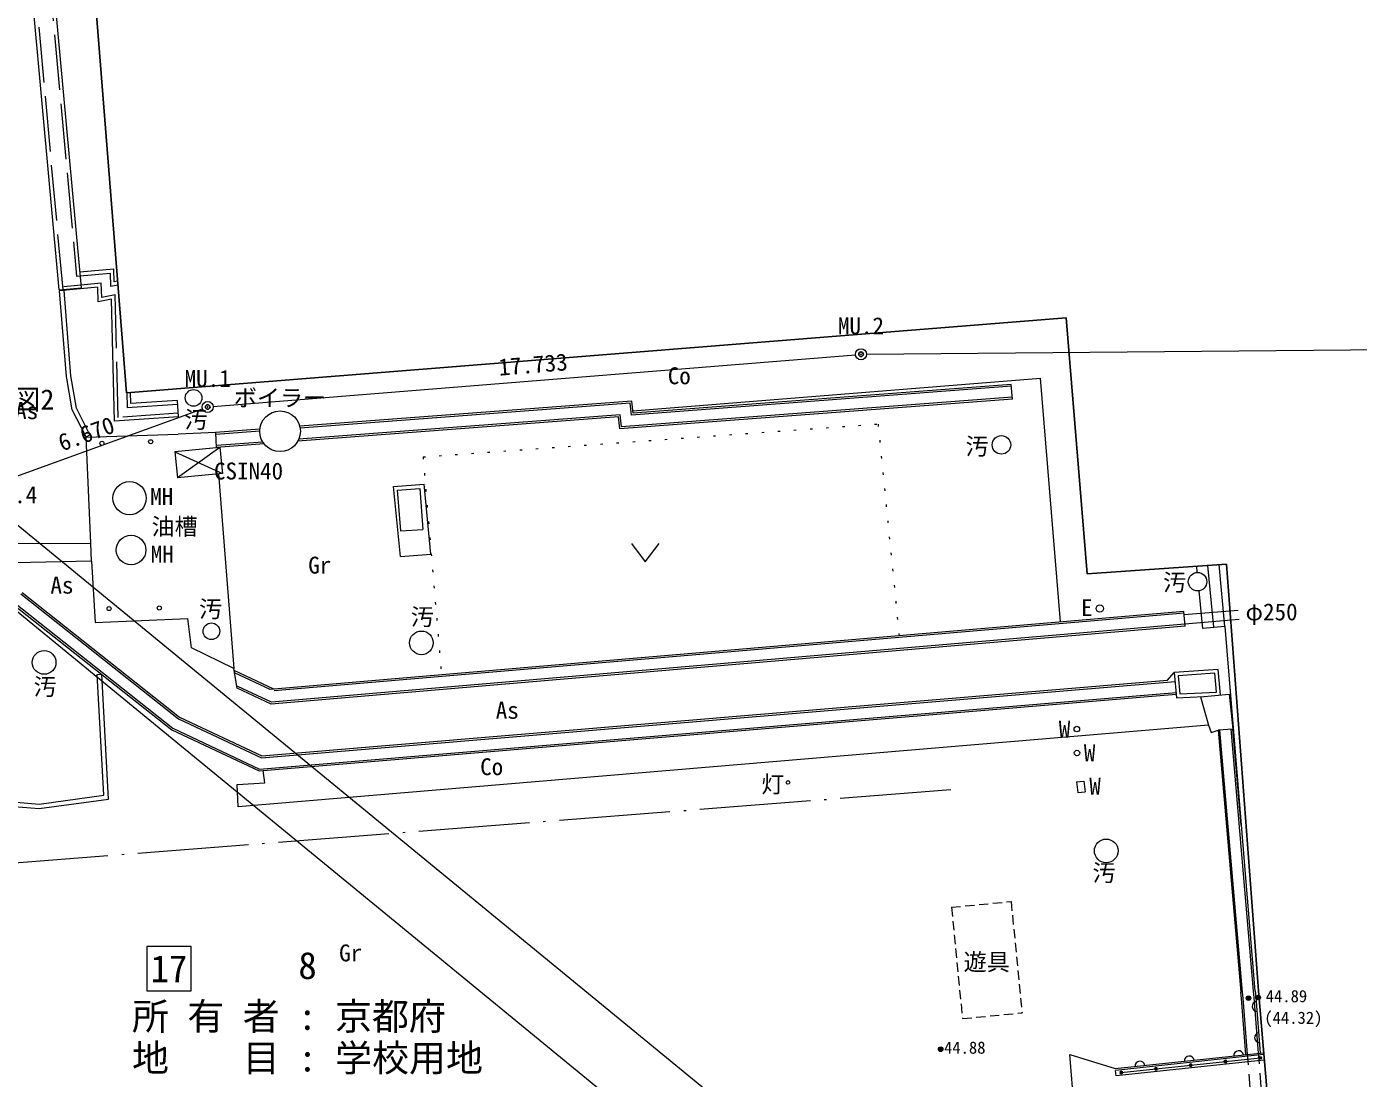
# Model space of a CAD drawing. Units: millimetres, scale not verified. Extents: x -29071210 to -28860960, y -117775216 to -117329466.
# Drawn here: x -29001552 to -28965522, y -117469008 to -117440569 of the extents above; entities that cross this region are included whole.
import ezdxf
from ezdxf.enums import TextEntityAlignment as Align

# ---------------------------------------------------------------- set-up
doc = ezdxf.new("R2010")
doc.units = ezdxf.units.MM
doc.header["$LTSCALE"] = 250
doc.header["$PDMODE"] = 32
doc.header["$PDSIZE"] = 125
for name, pattern in [('DASHED', [7.5, 6, -1.5]), ('DOTTED', [1.75, 0.25, -1.5]), ('LONG_DASHED_DOTTED', [15.25, 12, -1.5, 0.25, -1.5]), ('USER10', [1.5, 1, -0.5]), ('USER4', [2.5, 1.5, -1])]:
    doc.linetypes.add(name, pattern=pattern)
for name, color, linetype, lineweight in [('H29-S-SUV', 8, 'Continuous', 13), ('S-SUV', 7, 'Continuous', 13), ('S-SUV-HTXT', 7, 'Continuous', 13), ('S-SUV-ROW', 7, 'Continuous', 15), ('S-SUV-SRVR', 3, 'Continuous', 13), ('S-SUV-STR', 1, 'Continuous', 25)]:
    doc.layers.add(name, color=color, linetype=linetype, lineweight=lineweight)
doc.layers.add('S-SUV-BMK', color=7, linetype='Continuous')
doc.styles.add('ＭＳ ゴシック', font='')
doc.styles.get('ＭＳ ゴシック').set_extended_font_data('MS Gothic')

# ---------------------------------------------------------------- blocks, each defined once
blk = doc.blocks.new('ﾌﾟﾛｯﾄﾏｰｸ-03_1')
at = {"color": 3, "linetype": 'Continuous', "lineweight": 25}
blk.add_circle((0, 0), 0.5, dxfattribs=at)
at = {"color": 3}
blk.add_point((0, 0), dxfattribs=at)
blk = doc.blocks.new('ﾌﾟﾛｯﾄﾏｰｸ-03')
at = {"color": 7, "linetype": 'Continuous', "lineweight": 15}
blk.add_circle((0, 0), 0.5, dxfattribs=at)
at = {"color": 7}
blk.add_point((0, 0), dxfattribs=at)

msp = doc.modelspace()

# ---------------------------------------------------------------- linework, layer by layer
at = {"layer": 'H29-S-SUV'}
for p, q in [((-29000667, -117447689), (-29001468, -117438917)), ((-29000069.5, -117447634.4), (-29000870.5, -117438862.4)), ((-28999194, -117447123.2), (-29000108.3, -117447209.2)), ((-28999182.6, -117447467.6), (-28999194, -117447123.2)), ((-28999087.3, -117447448.9), (-28999182.6, -117447467.6)), ((-29000667, -117447689), (-29000069.5, -117447634.4)), ((-28999628, -117447616), (-29000659, -117447713)), ((-29000471, -117450028), (-29000659, -117447713)), ((-29000351.8, -117450013.2), (-29000539.4, -117447703.3)), ((-28999615, -117448011), (-28999628, -117447616)), ((-28999253, -117447940), (-28999615, -117448011)), ((-28999171, -117451241), (-28999253, -117447940)), ((-29000321, -117450927), (-29000471, -117450028)), ((-29000205.7, -117450888.8), (-29000351.8, -117450013.2)), ((-28985149.3, -117450958.1), (-28974119.9, -117450075.9)), ((-28973578.5, -117456666.3), (-28974119.9, -117450075.9)), ((-28998732.8, -117450760.3), (-28998740.1, -117450464.5)), ((-28974909.5, -117450292), (-28985188.3, -117451072.1)), ((-28974913.3, -117450242.1), (-28985143.4, -117451018.6)), ((-28974883, -117450641), (-28974913.3, -117450242.1)), ((-28997473.4, -117450675), (-28998732.8, -117450760.3)), ((-28997443, -117451124), (-28997473.4, -117450675)), ((-28985175.4, -117450694.6), (-28994162, -117451375.3)), ((-28985220.3, -117450748.2), (-28994151.8, -117451424.7)), ((-28974883, -117450641), (-28985503, -117451447)), ((-28974886.8, -117450591.1), (-28985458, -117451393.4)), ((-28985188.3, -117451072.1), (-28985220.3, -117450748.2)), ((-28985143.4, -117451018.6), (-28985175.4, -117450694.6)), ((-28999944, -117451660), (-29000321, -117450927)), ((-28999837.3, -117451605.1), (-29000205.7, -117450888.8)), ((-28997443, -117451124), (-28999171, -117451241)), ((-28985535, -117451123), (-28994215.6, -117451780.5)), ((-28985490, -117451069.5), (-28994189.8, -117451728.5)), ((-28985503, -117451447), (-28985535, -117451123)), ((-28985458, -117451393.4), (-28985490, -117451069.5)), ((-28995242.4, -117451457.2), (-28996443.2, -117451548.1)), ((-28995245, -117451507.5), (-28996429, -117451597.2)), ((-28999944, -117451660), (-28999837.3, -117451605.1)), ((-28999938, -117451667), (-28997456, -117451591)), ((-28999819, -117454535), (-28999938, -117451667)), ((-28996431.3, -117451547.4), (-28997456, -117451591)), ((-28996413, -117451947), (-28996431.3, -117451547.4)), ((-28995161.7, -117451802.1), (-28996415.3, -117451897)), ((-28995128.3, -117451849.7), (-28996413, -117451947)), ((-28996322, -117451947), (-28997539, -117452067)), ((-28997539, -117452067), (-28996254, -117452649)), ((-28997539, -117452067), (-28997471, -117452769)), ((-28996322, -117451947), (-28997471, -117452769)), ((-28996413, -117451947), (-28996412.3, -117451955.9)), ((-28996322, -117451947), (-28996254, -117452649)), ((-28996254, -117452649), (-28997471, -117452769)), ((-28996357.7, -117452659.2), (-28995949, -117457926)), ((-28991623, -117453004), (-28990800, -117452943)), ((-28990616, -117454836), (-28990800, -117452943)), ((-28991439, -117454897), (-28991623, -117453004)), ((-28991523, -117453099), (-28990917, -117453062)), ((-28991523, -117453099), (-28991437, -117454203)), ((-28990917, -117453062), (-28990831, -117454166)), ((-28991437, -117454203), (-28990831, -117454166)), ((-29001906.9, -117454548), (-28999819, -117454535)), ((-28999794, -117455026), (-28999819, -117454535)), ((-28985188.3, -117454543.8), (-28984813.3, -117455043.8)), ((-28984813.3, -117455043.8), (-28984438.3, -117454543.8)), ((-28999794, -117455026), (-29001863.7, -117455069.6)), ((-28999794, -117455026), (-28999693, -117456680)), ((-28991439, -117454897), (-28990616, -117454836)), ((-28969432, -117456812), (-28969593.1, -117455137.7)), ((-28969130, -117456788), (-28969290.8, -117455116.4)), ((-28969879.5, -117455328.1), (-28969895.8, -117455158.9)), ((-29001673, -117455868), (-28997413, -117459240)), ((-28969734, -117456841), (-28969831.8, -117455824.7)), ((-29001921.3, -117456181.6), (-28997625.1, -117459582.3)), ((-29001890.2, -117456142.4), (-28997598.6, -117459539.5)), ((-29001704, -117455907.2), (-28997439.5, -117459282.8)), ((-28999693, -117456680), (-28997189, -117456577)), ((-28997092, -117457364), (-28997189, -117456577)), ((-28970242, -117456381.4), (-28994960.3, -117458491.9)), ((-28970237.8, -117456431.3), (-28994856.2, -117458533.2)), ((-28970208, -117456780), (-28970242, -117456381.4)), ((-28970208, -117456780), (-28994933, -117458891)), ((-28970212.3, -117456730.2), (-28994923.9, -117458840)), ((-28969130, -117456788), (-28969734, -117456841)), ((-28969137, -117456788.6), (-28968322.1, -117466648.1)), ((-28995949, -117457926), (-28997092, -117457364)), ((-28995855, -117458460), (-28995949, -117457926)), ((-28994860.5, -117458483.4), (-28995939.7, -117457978.9)), ((-28970682, -117458241), (-28970501.5, -117458030.2)), ((-28969314, -117457948.5), (-28970501.5, -117458030.2)), ((-28970501.5, -117458030.2), (-28970441.2, -117458719.9)), ((-28969252.7, -117458641), (-28969314, -117457948.5)), ((-28999639, -117458088), (-28999519.1, -117458083.1)), ((-28999466, -117461351), (-28999639, -117458088)), ((-28999340.3, -117461454.8), (-28999519.2, -117458081.6)), ((-28994960.3, -117458491.9), (-28995929.1, -117458039)), ((-28995197.2, -117460337.9), (-28970480.2, -117458274.3)), ((-28995188, -117460287), (-28970682, -117458241)), ((-28969405, -117458055), (-28970393, -117458123)), ((-28970393, -117458123), (-28970350, -117458615)), ((-28969360, -117458563), (-28969405, -117458055)), ((-28994933, -117458891), (-28995855, -117458460)), ((-28994923.9, -117458840), (-28995833.8, -117458414.7)), ((-28995261.4, -117460694.5), (-28970449.7, -117458623)), ((-28995252.2, -117460643.6), (-28970454, -117458573.2)), ((-28970441.2, -117458719.9), (-28969707, -117458681.4)), ((-28970350, -117458615), (-28969360, -117458563)), ((-28969793, -117458689), (-28969016, -117458620)), ((-28969793, -117458689), (-28969574, -117459455)), ((-28969016, -117458620), (-28968917.5, -117459562.6)), ((-28997439.5, -117459282.8), (-28995197.2, -117460337.9)), ((-28997413, -117459240), (-28995188, -117460287)), ((-28969574, -117459455), (-28995828, -117461663)), ((-28969574, -117459455), (-28969506, -117459656)), ((-28997625.1, -117459582.3), (-28995261.4, -117460694.5)), ((-28997598.6, -117459539.5), (-28995252.2, -117460643.6)), ((-28969506, -117459656), (-28969316, -117459597)), ((-28968917.5, -117459562.6), (-28969316, -117459597)), ((-28969316, -117459597), (-28968704, -117466681.6)), ((-28968654.2, -117466676.7), (-28969266.2, -117459592.7)), ((-28968355.3, -117466650.9), (-28968967.3, -117459566.9)), ((-28968692.5, -117462166.3), (-28968917.5, -117459562.6)), ((-28995104, -117461015), (-28995149, -117460685)), ((-28995857, -117461061), (-28995104, -117461015)), ((-28995828, -117461663), (-28995857, -117461061)), ((-28973143, -117460994), (-28972947, -117460972)), ((-28973143, -117460994), (-28973112, -117461282)), ((-28973112, -117461282), (-28972916, -117461260)), ((-28972947, -117460972), (-28972916, -117461260)), ((-29004373.5, -117461446.6), (-29001208.8, -117461712.7)), ((-29004352, -117461328), (-29001212, -117461592)), ((-29001212, -117461592), (-28999466, -117461351)), ((-29001208.8, -117461712.7), (-28999340.3, -117461454.8))]:
    msp.add_line(p, q, dxfattribs=at)
at = {"layer": 'H29-S-SUV', "linetype": 'DASHED'}
for p, q in [((-29000567.4, -117447679.9), (-29001373.1, -117438856.7)), ((-29000965.7, -117438919.9), (-29000198.8, -117447318.2)), ((-28999531.6, -117447506.3), (-29000548.9, -117447603.7)), ((-29000198.8, -117447318.2), (-28999290.4, -117447232.7)), ((-28999518.9, -117447890.3), (-28999531.6, -117447506.3)), ((-28999290.4, -117447232.7), (-28999278.7, -117447588.4)), ((-28999278.7, -117447588.4), (-28999079.3, -117447549.3)), ((-28999156, -117447819.1), (-28999518.9, -117447890.3)), ((-28999073.6, -117451134.2), (-28999156, -117447819.1)), ((-28998840, -117450472.5), (-28998830.2, -117450867.1)), ((-28998830.2, -117450867.1), (-28997466.6, -117450774.8)), ((-28997449.8, -117451024.2), (-28999073.6, -117451134.2)), ((-28970234.5, -117456469), (-28968769.7, -117456344)), ((-28970213.3, -117456718.1), (-28968748.5, -117456593.1))]:
    msp.add_line(p, q, dxfattribs=at)
at = {"layer": 'H29-S-SUV', "lineweight": 25}
for p, q in [((-28998846, -117450473), (-28999689, -117439909)), ((-28973424, -117448441), (-28998846, -117450473)), ((-28972855, -117455367), (-28973424, -117448441)), ((-28969086, -117455102), (-28972855, -117455367)), ((-28969086, -117455102), (-28968220.4, -117466644.7))]:
    msp.add_line(p, q, dxfattribs=at)
at = {"layer": 'H29-S-SUV', "linetype": 'DOTTED'}
for p, q in [((-28990827, -117452205), (-28978515.2, -117451316.1)), ((-28978515.2, -117451316.1), (-28977945.9, -117457039.2)), ((-28990827, -117452205), (-28990328.3, -117458096.4))]:
    msp.add_line(p, q, dxfattribs=at)
at = {"layer": 'H29-S-SUV', "linetype": 'LONG_DASHED_DOTTED'}
msp.add_line((-28976546.3, -117461210.4), (-29005720, -117463489), dxfattribs=at)
at = {"layer": 'H29-S-SUV', "linetype": 'USER10'}
for p, q in [((-28976531, -117464382), (-28974919, -117464226)), ((-28976531, -117464382), (-28976232, -117467394)), ((-28974919, -117464226), (-28974620, -117467238)), ((-28976232, -117467394), (-28974620, -117467238))]:
    msp.add_line(p, q, dxfattribs=at)
at = {"layer": 'H29-S-SUV'}
for centre, radius in [((-28997035, -117450608), 225), ((-28994695, -117451511), 550), ((-28999514, -117451837), 55), ((-28998195, -117451794), 55), ((-28975178, -117451878), 250), ((-28998766, -117453319), 450), ((-28998726, -117454722), 400), ((-28969872, -117455578), 250), ((-28972513.9, -117456304.1), 100), ((-28999321, -117456305), 55), ((-28997964, -117456289), 55), ((-28996554, -117456920), 225), ((-28990871, -117457232), 320), ((-29001078, -117457761), 320), ((-28973138, -117459564), 75), ((-28973135, -117460210), 75), ((-28980953, -117461007), 50), ((-28972343, -117462858), 320)]:
    msp.add_circle(centre, radius, dxfattribs=at)
at = {"layer": 'S-SUV'}
for p, q in [((-28973021.1, -117472045), (-28973332, -117468360)), ((-28973332, -117468360), (-28972098, -117468742)), ((-28972098, -117468742), (-28968093.9, -117468317)), ((-28968090, -117468366.9), (-28972092.7, -117468791.7)), ((-28969119.5, -117468551.6), (-28968180.8, -117468451.9)), ((-28972076.9, -117468940.9), (-28972092.7, -117468791.7)), ((-28968078.4, -117468516.5), (-28972076.9, -117468940.9)), ((-28971935.7, -117468850.5), (-28970997, -117468750.9)), ((-28970997, -117468750.9), (-28970058.2, -117468651.2)), ((-28970058.2, -117468651.2), (-28969119.5, -117468551.6))]:
    msp.add_line(p, q, dxfattribs=at)
at = {"layer": 'S-SUV', "linetype": 'USER4'}
for p, q in [((-28968306, -117471134.3), (-28968519.2, -117468362.2)), ((-28968007, -117471110.9), (-28968220.8, -117468330.5))]:
    msp.add_line(p, q, dxfattribs=at)
at = {"layer": 'S-SUV'}
for points in [[(-28968519.2, -117468362.2), (-28968636, -117466844), (-28968654.2, -117466676.7)], [(-28968220.8, -117468330.5), (-28968337, -117466819.5), (-28968355.3, -117466650.9)], [(-28968171.1, -117468325.2), (-28968287.2, -117466814.9), (-28968305.6, -117466645.5)], [(-28968569, -117468367.4), (-28968685.8, -117466848.6), (-28968704, -117466681.6)]]:
    msp.add_lwpolyline(points, dxfattribs=at)
for radius in [37.5, 25, 12.5]:
    msp.add_circle((-28968180.8, -117468451.9), radius, dxfattribs=at)
for centre, radius, start, end in [((-28968251.6, -117467063.8), 141.4, 101.05222, 267.74323), ((-28968187, -117467903.9), 141.4, 101.05222, 267.74323), ((-28970094.9, -117468539), 134.6, 10.13361, 181.98432), ((-28968760.2, -117468397.4), 134.6, 10.13361, 181.98432), ((-28971935.7, -117468850.5), 37.5, 0, 180), ((-28971935.7, -117468850.5), 25, 0, 180), ((-28971935.7, -117468850.5), 12.5, 0, 180), ((-28971429.6, -117468680.7), 134.6, 10.13361, 181.98432), ((-28970997, -117468750.9), 37.5, 0, 180), ((-28970997, -117468750.9), 37.5, 180, 0), ((-28970997, -117468750.9), 25, 0, 180), ((-28970997, -117468750.9), 25, 180, 0), ((-28970997, -117468750.9), 12.5, 0, 180), ((-28970997, -117468750.9), 12.5, 180, 0), ((-28970058.2, -117468651.2), 37.5, 0, 180), ((-28970058.2, -117468651.2), 37.5, 180, 0), ((-28970058.2, -117468651.2), 25, 0, 180), ((-28970058.2, -117468651.2), 25, 180, 0), ((-28970058.2, -117468651.2), 12.5, 0, 180), ((-28970058.2, -117468651.2), 12.5, 180, 0), ((-28969119.5, -117468551.6), 37.5, 0, 180), ((-28969119.5, -117468551.6), 37.5, 180, 0), ((-28969119.5, -117468551.6), 25, 0, 180), ((-28969119.5, -117468551.6), 25, 180, 0), ((-28969119.5, -117468551.6), 12.5, 0, 180), ((-28969119.5, -117468551.6), 12.5, 180, 0), ((-28971935.7, -117468850.5), 37.5, 180, 0), ((-28971935.7, -117468850.5), 25, 180, 0), ((-28971935.7, -117468850.5), 12.5, 180, 0)]:
    msp.add_arc(centre, radius, start, end, dxfattribs=at)
at = {"layer": 'S-SUV-HTXT', "lineweight": 15}
msp.add_lwpolyline([(-28997101.5, -117465442.6), (-28998301.5, -117465442.6), (-28998301.5, -117466642.6), (-28997101.5, -117466642.6)], close=True, dxfattribs=at)
at = {"layer": 'S-SUV-ROW'}
for p, q in [((-28978827, -117449426.7), (-28946024.3, -117449131.9)), ((-28996503.5, -117450841.9), (-28979126.5, -117449440.1)), ((-29002784.9, -117453072), (-28996794.1, -117450905)), ((-29002810, -117453218.1), (-28950905.6, -117495762.2)), ((-28964968.8, -117486589.9), (-29003589.7, -117454933.6))]:
    msp.add_line(p, q, dxfattribs=at)
at = {"layer": 'S-SUV-STR'}
msp.add_line((-28968220.4, -117466644.7), (-28967269.5, -117477796.2), dxfattribs=at)

# ---------------------------------------------------------------- block references
at = {"layer": 'S-SUV-BMK', "xscale": 300, "yscale": 300}
for p in [(-28978977, -117449428), (-28996653, -117450854)]:
    msp.add_blockref('ﾌﾟﾛｯﾄﾏｰｸ-03', p, dxfattribs=at)
at = {"layer": 'S-SUV-SRVR', "xscale": 75, "yscale": 75}
for p in [(-28968493.2, -117466840.2), (-28968233.8, -117466822.4), (-28976822, -117468221)]:
    msp.add_blockref('ﾌﾟﾛｯﾄﾏｰｸ-03_1', p, dxfattribs=at)

# ---------------------------------------------------------------- texts
at = {"layer": 'H29-S-SUV', "style": 'ＭＳ ゴシック'}
for s, p in [('Co', (-28983894.6, -117450010.4)), ('ボイラー', (-28994696.6, -117450605.9)), ('汚', (-28996966.3, -117451194.2)), ('汚', (-28975836.3, -117451917.5)), ('CSIN40', (-28995547.4, -117452585)), ('MH', (-28997895.9, -117453275.4)), ('油槽', (-28997547.5, -117454085.4)), ('MH', (-28997883.1, -117454833.6)), ('As', (-29000595.4, -117455671.5)), ('汚', (-28970492.3, -117455596.5)), ('汚', (-28996574.6, -117456315.5)), ('E', (-28972868.7, -117456280.1)), ('φ250', (-28967869.9, -117456394.6)), ('汚', (-28990845.9, -117456528.5)), ('汚', (-29001052.1, -117458417.7)), ('As', (-28988547.8, -117459055.4)), ('W', (-28973471.5, -117459566.9)), ('W', (-28972792.7, -117460209.5)), ('Co', (-28988970, -117460581.5)), ('灯', (-28981364, -117461054.6)), ('W', (-28972645.9, -117461104.5)), ('汚', (-28972401, -117463450.6)), ('遊具', (-28975576.8, -117465862))]:
    msp.add_text(s, height=458.2, dxfattribs=at).set_placement(p, align=Align.MIDDLE_CENTER)
for s, p in [('As', (-29001863, -117451319.3)), ('Gr', (-28993932.9, -117455497.3)), ('Gr', (-28993096.6, -117465983.6))]:
    msp.add_text(s, height=458.3, rotation=0.09, dxfattribs=at).set_placement(p, align=Align.BOTTOM_LEFT)
at = {"layer": 'S-SUV-BMK', "style": 'ＭＳ ゴシック'}
for s, p in [('MU.2', (-28979602, -117448428)), ('MU.1', (-28997278, -117449854)), ('R.4', (-29002199.6, -117452999))]:
    msp.add_text(s, height=458.2, dxfattribs=at).set_placement(p, align=Align.TOP_LEFT)
at = {"layer": 'S-SUV-HTXT', "style": 'ＭＳ ゴシック'}
for s, rotation, p in [('17.733', 4.612, (-28987850.2, -117449704.9)), ('6.670', 19.886, (-28999938.3, -117451577.1))]:
    msp.add_text(s, height=458.2, rotation=rotation, dxfattribs=at).set_placement(p, align=Align.MIDDLE_CENTER)
for s, height, p in [('拡大図2', 549.9, (-29002115, -117450650)), ('17', 733.1, (-28997701.5, -117466042.6))]:
    msp.add_text(s, height=height, dxfattribs=at).set_placement(p, align=Align.MIDDLE_CENTER)
msp.add_text('8', height=733.1, dxfattribs=at).set_placement((-28993701.5, -117466542.6), align=Align.BOTTOM_RIGHT)
for s, p in [('所 有 者 : 京都府', (-28998701.5, -117467917.6)), ('地\u3000\u3000目 : 学校用地', (-28998701.5, -117469042.6))]:
    msp.add_text(s, height=733.1, dxfattribs=at).set_placement(p, align=Align.BOTTOM_LEFT)
at = {"layer": 'S-SUV-SRVR', "style": 'ＭＳ ゴシック'}
for s, p in [('44.89', (-28968028, -117467048.1)), ('44.88', (-28976731.1, -117468441.2))]:
    msp.add_text(s, height=329.9, dxfattribs=at).set_placement(p, align=Align.BOTTOM_LEFT)
msp.add_text('(44.32)', height=329.9, dxfattribs=at).set_placement((-28967279.9, -117467633.1), align=Align.BOTTOM_CENTER)

doc.saveas('drawing.dxf')
